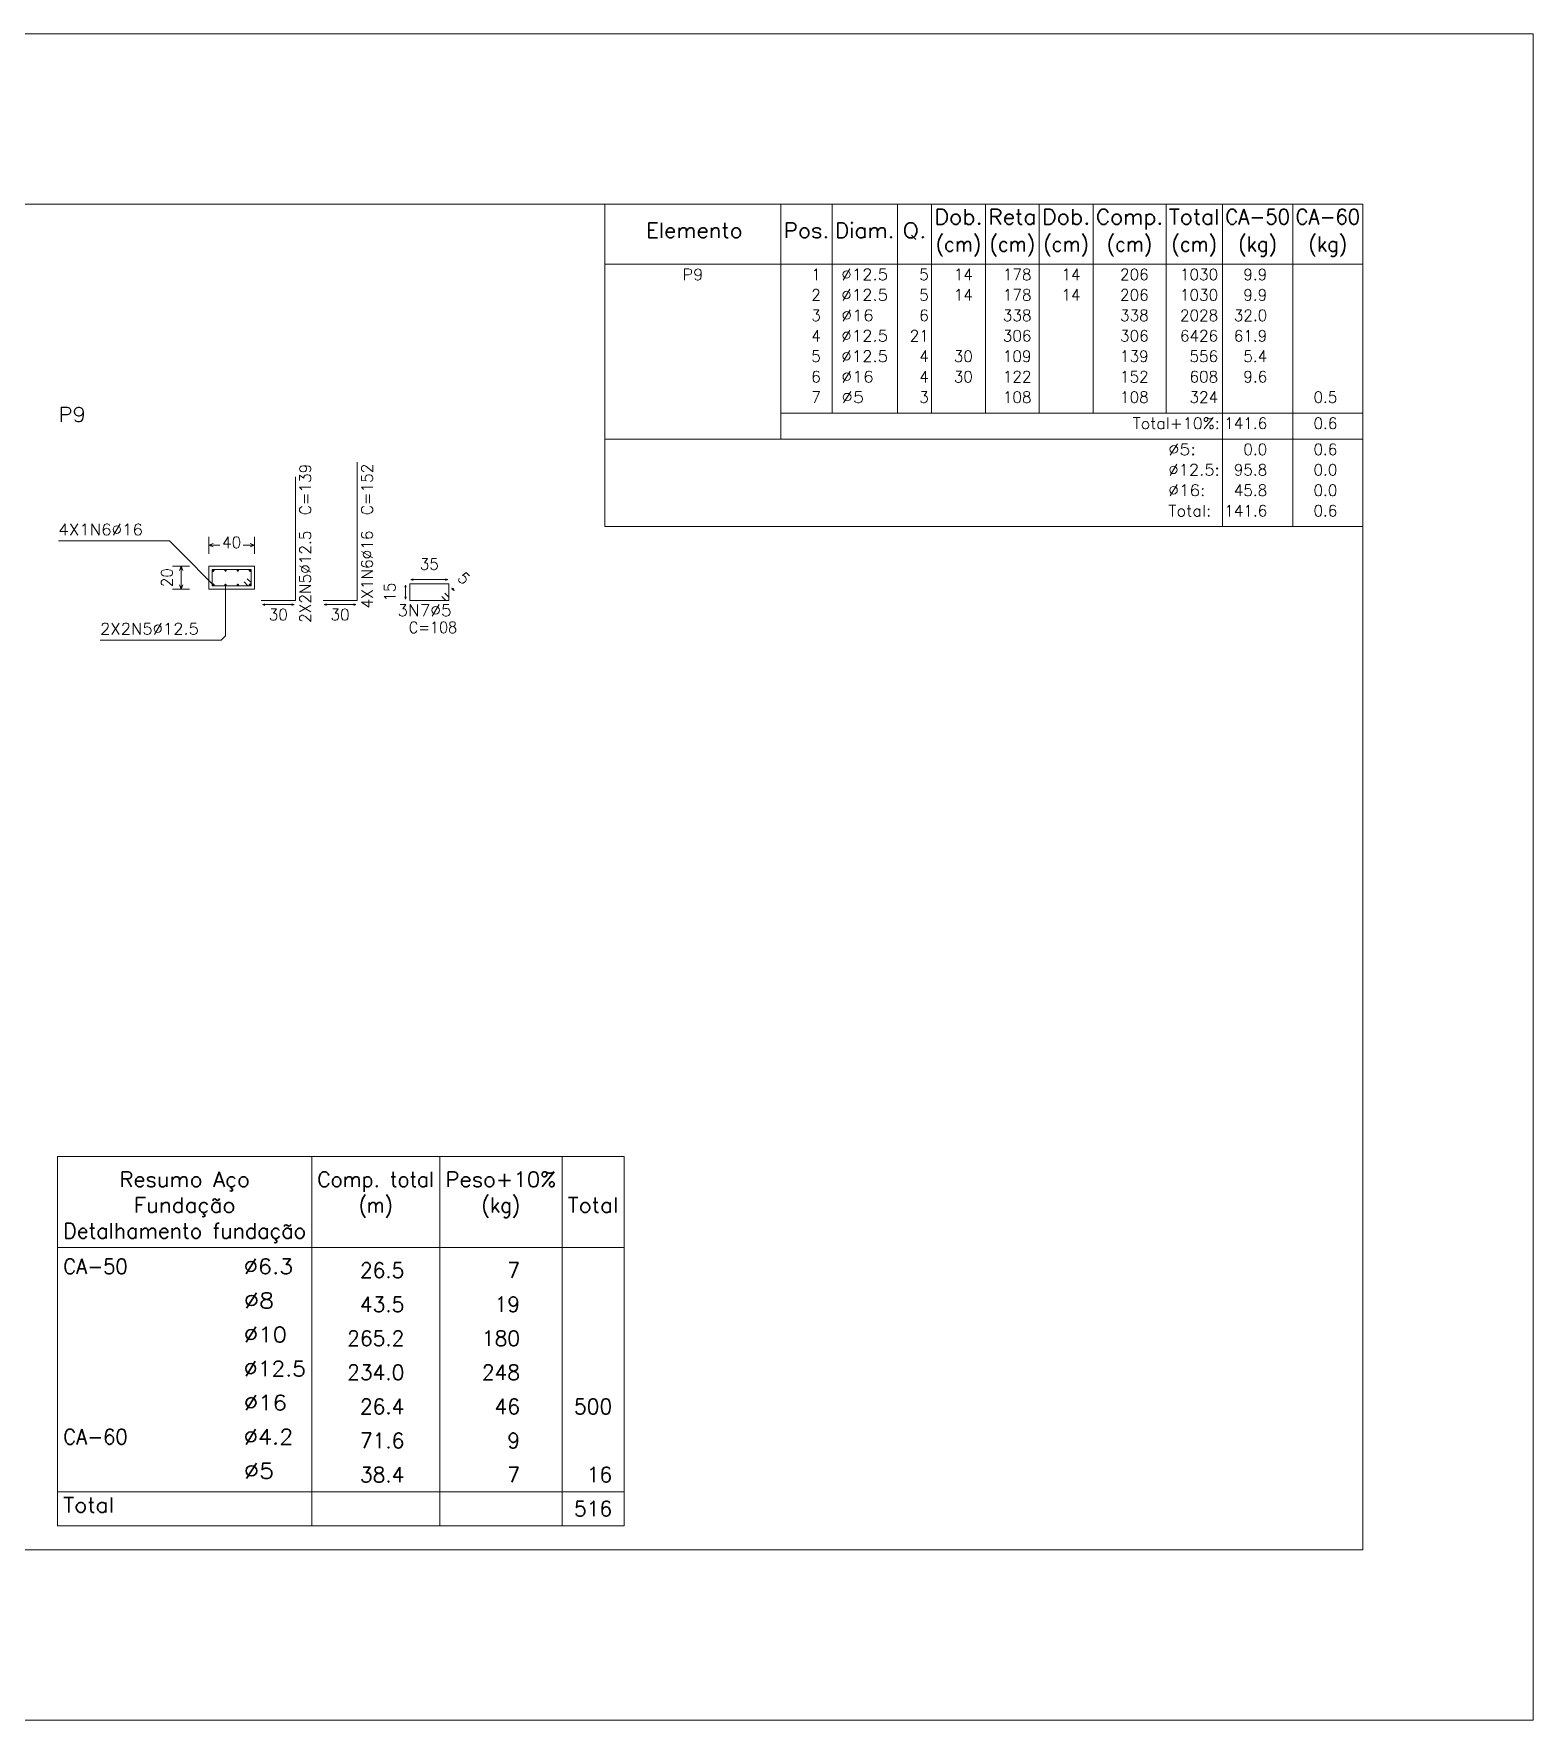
# Model space of a CAD drawing. Header units: millimetres. Extents: x 0 to 376, y 0 to 134.
# Drawn here: x 15.59 to 42, y 46.1 to 75.8 of the extents above; entities that cross this region are included whole.
import ezdxf
from ezdxf.enums import TextEntityAlignment as Align

# ---------------------------------------------------------------- set-up
doc = ezdxf.new("R2010")
doc.units = ezdxf.units.MM
for name, color, linetype, lineweight in [('FUN_COTAS', 2, 'Continuous', 0), ('FUN_DES_ARMADURAS', 4, 'Continuous', 0), ('FUN_GEOMETRIA', 2, 'Continuous', 0), ('FUN_TXT_ARMADURAS', 3, 'Continuous', 0), ('QUAD_BORDA', 1, 'Continuous', 20), ('QUAD_LIMITES', 2, 'Continuous', 0), ('TABELAS', 1, 'Continuous', 9), ('TEXTO_TABELAS', 1, 'Continuous', 0)]:
    doc.layers.add(name, color=color, linetype=linetype, lineweight=lineweight)
doc.styles.add('CYPETXT', font='romans__.ttf', dxfattribs={"height": 0.2})

msp = doc.modelspace()

# ---------------------------------------------------------------- hatches: boundary and pattern name
at = {"layer": 'FUN_DES_ARMADURAS'}
h = msp.add_hatch(color=256, dxfattribs=at)
edge = h.paths.add_edge_path(flags=0)
edge.add_arc((19.2953, 66.1472), 0.0016, 0, 360)
h = msp.add_hatch(color=256, dxfattribs=at)
edge = h.paths.add_edge_path(flags=0)
edge.add_arc((19.3503, 66.2021), 0.0016, 0, 360)

# ---------------------------------------------------------------- linework, layer by layer
at = {"layer": 'FUN_COTAS'}
for p, q in [((18.676, 66.6425), (18.676, 66.9425)), ((19.476, 66.6425), (19.476, 66.9425)), ((18.676, 66.7925), (18.751, 66.8225)), ((18.676, 66.7925), (18.751, 66.7625)), ((18.676, 66.7925), (18.8705, 66.7925)), ((19.2815, 66.7925), (19.476, 66.7925)), ((19.476, 66.7925), (19.401, 66.8225)), ((19.476, 66.7925), (19.401, 66.7625)), ((18.0362, 66.4215), (18.3362, 66.4215)), ((18.1863, 66.4215), (18.1562, 66.3465)), ((18.1863, 66.4215), (18.2162, 66.3465)), ((18.1863, 66.0215), (18.1863, 66.4215)), ((18.0362, 66.0215), (18.3362, 66.0215)), ((18.1863, 66.0215), (18.1562, 66.0965)), ((18.1863, 66.0215), (18.2162, 66.0965))]:
    msp.add_line(p, q, dxfattribs=at)
at = {"layer": 'FUN_DES_ARMADURAS'}
for p, q in [((18.728, 66.3454), (18.776, 66.3454)), ((18.728, 66.3454), (18.776, 66.3454)), ((18.752, 66.3214), (18.752, 66.3695)), ((18.752, 66.3214), (18.752, 66.3695)), ((18.9481, 66.349), (18.9856, 66.349)), ((18.9481, 66.349), (18.9856, 66.349)), ((18.9668, 66.3302), (18.9668, 66.3677)), ((18.9668, 66.3302), (18.9668, 66.3677)), ((19.1664, 66.349), (19.2039, 66.349)), ((19.1664, 66.349), (19.2039, 66.349)), ((19.1851, 66.3302), (19.1851, 66.3677)), ((19.1851, 66.3302), (19.1851, 66.3677)), ((19.376, 66.3454), (19.424, 66.3454)), ((19.376, 66.3454), (19.424, 66.3454)), ((19.4, 66.3214), (19.4, 66.3695)), ((19.4, 66.3214), (19.4, 66.3695)), ((18.728, 66.0975), (18.776, 66.0975)), ((18.728, 66.0975), (18.776, 66.0975)), ((18.752, 66.0735), (18.752, 66.1215)), ((18.752, 66.0735), (18.752, 66.1215)), ((18.9481, 66.094), (18.9856, 66.094)), ((18.9481, 66.094), (18.9856, 66.094)), ((18.9668, 66.0752), (18.9668, 66.1127)), ((18.9668, 66.0752), (18.9668, 66.1127)), ((19.1664, 66.094), (19.2039, 66.094)), ((19.1664, 66.094), (19.2039, 66.094)), ((19.1851, 66.0752), (19.1851, 66.1127)), ((19.1851, 66.0752), (19.1851, 66.1127)), ((19.376, 66.0975), (19.424, 66.0975)), ((19.376, 66.0975), (19.424, 66.0975)), ((19.4, 66.0735), (19.4, 66.1215)), ((19.4, 66.0735), (19.4, 66.1215))]:
    msp.add_line(p, q, dxfattribs=at)
for points in [[(20.685, 65.8214), (21.285, 65.8214), (21.285, 68.2555)], [(19.598, 65.8214), (20.198, 65.8214), (20.198, 67.999)], [(19.3503, 66.2021), (19.418, 66.1344), (19.4202, 66.1311), (19.421, 66.1273), (19.421, 66.0864), (19.4196, 66.0814), (19.416, 66.0778), (19.411, 66.0765), (18.741, 66.0765), (18.736, 66.0778), (18.7323, 66.0815), (18.731, 66.0864), (18.731, 66.3565), (18.7323, 66.3615), (18.736, 66.3651), (18.741, 66.3665), (19.411, 66.3665), (19.416, 66.3651), (19.4196, 66.3615), (19.421, 66.3565), (19.421, 66.0864), (19.4196, 66.0814), (19.416, 66.0778), (19.411, 66.0765), (19.3701, 66.0765), (19.3663, 66.0772), (19.363, 66.0794), (19.2953, 66.1472)], [(22.8313, 65.9471), (22.902, 65.8764), (22.902, 65.8214), (22.212, 65.8214), (22.212, 66.1115), (22.902, 66.1115), (22.902, 65.8214), (22.847, 65.8214), (22.7763, 65.8922)]]:
    msp.add_lwpolyline(points, dxfattribs=at)
for centre, radius in [((18.752, 66.3454), 0.016), ((18.752, 66.3454), 0.016), ((18.9668, 66.349), 0.0125), ((18.9668, 66.349), 0.0125), ((19.1851, 66.349), 0.0125), ((19.1851, 66.349), 0.0125), ((19.4, 66.3454), 0.016), ((19.4, 66.3454), 0.016), ((18.752, 66.0975), 0.016), ((18.752, 66.0975), 0.016), ((18.9668, 66.094), 0.0125), ((18.9668, 66.094), 0.0125), ((19.1851, 66.094), 0.0125), ((19.1851, 66.094), 0.0125), ((19.2953, 66.1472), 0.0016), ((19.3503, 66.2021), 0.0016), ((19.4, 66.0975), 0.016), ((19.4, 66.0975), 0.016)]:
    msp.add_circle(centre, radius, dxfattribs=at)
at = {"layer": 'FUN_GEOMETRIA'}
msp.add_lwpolyline([(18.676, 66.0215), (19.476, 66.0215), (19.476, 66.4215), (18.676, 66.4215), (18.676, 66.0215)], close=True, dxfattribs=at)
at = {"layer": 'FUN_TXT_ARMADURAS'}
for p, q in [((18.752, 66.0975), (18.1931, 66.6563)), ((18.9668, 66.094), (18.9668, 65.4215)), ((22.1245, 66.0513), (22.137, 66.0913)), ((22.1495, 66.0513), (22.137, 66.0913)), ((22.137, 65.8417), (22.137, 66.0913)), ((22.2722, 66.199), (22.2322, 66.1865)), ((22.2722, 66.174), (22.2322, 66.1865)), ((22.2322, 66.1865), (22.8818, 66.1865)), ((22.8418, 66.199), (22.8818, 66.1865)), ((22.8418, 66.174), (22.8818, 66.1865)), ((22.9711, 66.0018), (22.9516, 66.0389)), ((22.9887, 66.0195), (22.9516, 66.0389)), ((22.9516, 66.0389), (22.9937, 65.9968)), ((22.9566, 66.0162), (22.9937, 65.9968)), ((22.9743, 66.0339), (22.9937, 65.9968)), ((19.6582, 65.7589), (19.6182, 65.7465)), ((19.6582, 65.734), (19.6182, 65.7465)), ((19.6182, 65.7465), (20.1778, 65.7465)), ((20.1378, 65.7589), (20.1778, 65.7465)), ((20.1378, 65.734), (20.1778, 65.7465)), ((20.7452, 65.7589), (20.7052, 65.7465)), ((20.7452, 65.734), (20.7052, 65.7465)), ((20.7052, 65.7465), (21.2648, 65.7465)), ((21.2248, 65.7589), (21.2648, 65.7465)), ((21.2248, 65.734), (21.2648, 65.7465)), ((22.1245, 65.8817), (22.137, 65.8417)), ((22.1495, 65.8817), (22.137, 65.8417))]:
    msp.add_line(p, q, dxfattribs=at)
for points in [[(18.752, 66.0975), (18.1931, 66.6563), (17.981, 66.8684), (16.025, 66.8684)], [(18.9668, 66.094), (18.9668, 65.4215), (18.9668, 65.1964), (18.8918, 65.1215), (16.7588, 65.1215)]]:
    msp.add_lwpolyline(points, dxfattribs=at)
at = {"layer": 'QUAD_BORDA'}
msp.add_lwpolyline([(3, 49.1003), (39, 49.1003), (39, 72.8003), (3, 72.8003), (3, 49.1003)], close=True, dxfattribs=at)
at = {"layer": 'QUAD_LIMITES'}
msp.add_lwpolyline([(0, 46.1003), (42, 46.1003), (42, 75.8003), (0, 75.8003), (0, 46.1003)], close=True, dxfattribs=at)
at = {"layer": 'TABELAS'}
for p, q in [((25.648, 71.6903), (25.648, 72.8003)), ((25.648, 72.8003), (39, 72.8003)), ((28.748, 71.6903), (28.748, 72.8003)), ((29.652, 71.6903), (29.652, 72.8003)), ((30.8, 71.6903), (30.8, 72.8003)), ((31.404, 71.6903), (31.404, 72.8003)), ((32.352, 71.6903), (32.352, 72.8003)), ((33.3, 71.6903), (33.3, 72.8003)), ((34.248, 71.6903), (34.248, 72.8003)), ((35.532, 71.6903), (35.532, 72.8003)), ((36.528, 71.6903), (36.528, 72.8003)), ((37.764, 71.6903), (37.764, 72.8003)), ((39, 71.6903), (39, 72.8003)), ((25.648, 71.7403), (39, 71.7403)), ((25.648, 68.7103), (25.648, 71.6903)), ((28.748, 68.7103), (28.748, 71.6903)), ((29.652, 69.1202), (29.652, 71.6903)), ((30.8, 69.1202), (30.8, 71.6903)), ((31.404, 69.1202), (31.404, 71.6903)), ((32.352, 69.1202), (32.352, 71.6903)), ((33.3, 69.1202), (33.3, 71.6903)), ((34.248, 69.1202), (34.248, 71.6903)), ((35.532, 69.1202), (35.532, 71.6903)), ((36.528, 68.7103), (36.528, 71.6903)), ((37.764, 68.7103), (37.764, 71.6903)), ((39, 68.7103), (39, 71.6903)), ((28.748, 69.1202), (39, 69.1202)), ((25.648, 68.6102), (25.648, 68.7103)), ((25.648, 68.6603), (39, 68.6603)), ((25.648, 68.2502), (25.648, 68.6102)), ((28.748, 68.6603), (28.748, 68.7103)), ((36.528, 68.6102), (36.528, 68.7103)), ((36.528, 68.2502), (36.528, 68.6102)), ((37.764, 68.6102), (37.764, 68.7103)), ((37.764, 68.2502), (37.764, 68.6102)), ((39, 68.6102), (39, 68.7103)), ((39, 68.2502), (39, 68.6102)), ((25.648, 67.8902), (25.648, 68.2502)), ((36.528, 67.8902), (36.528, 68.2502)), ((37.764, 67.8902), (37.764, 68.2502)), ((39, 67.8902), (39, 68.2502)), ((25.648, 67.5302), (25.648, 67.8902)), ((36.528, 67.5302), (36.528, 67.8902)), ((37.764, 67.5302), (37.764, 67.8902)), ((39, 67.5302), (39, 67.8902)), ((25.648, 67.1202), (25.648, 67.5302)), ((36.528, 67.1202), (36.528, 67.5302)), ((37.764, 67.1202), (37.764, 67.5302)), ((39, 67.1202), (39, 67.5302)), ((25.648, 67.1202), (39, 67.1202)), ((20.486, 49.5259), (20.486, 56.0259)), ((22.742, 49.5259), (22.742, 56.0259)), ((24.894, 49.5259), (24.894, 56.0259)), ((16.01, 54.4258), (25.99, 54.4258))]:
    msp.add_line(p, q, dxfattribs=at)
msp.add_lwpolyline([(16.01, 49.5259), (25.99, 49.5259), (25.99, 56.0259), (16.01, 56.0259), (16.01, 49.5259)], close=True, dxfattribs=at)
at = {"layer": 'TEXTO_TABELAS'}
msp.add_line((16.01, 50.1259), (25.99, 50.1259), dxfattribs=at)

# ---------------------------------------------------------------- texts
at = {"layer": 'FUN_COTAS', "style": 'CYPETXT', "width": 0.872274}
msp.add_text('40', height=0.2, dxfattribs=at).set_placement((18.908, 66.7425), (19.244, 66.7425), align=Align.FIT)
msp.add_text('20', height=0.2, rotation=90, dxfattribs=at).set_placement((18.0362, 66.0534), (18.0362, 66.3895), align=Align.FIT)
at = {"layer": 'FUN_TXT_ARMADURAS', "style": 'CYPETXT'}
for s, height, width, p, p2 in [('P9', 0.26, 0.935124, (16.025, 68.9655), (16.5047, 68.9655)), ('4X1N6%%c16', 0.2, 0.942727, (16.025, 66.9684), (17.513, 66.9684)), ('35', 0.2, 0.872274, (22.389, 66.3615), (22.725, 66.3615)), ('30', 0.2, 0.872274, (19.73, 65.4715), (20.066, 65.4715)), ('30', 0.2, 0.872274, (20.817, 65.4715), (21.153, 65.4715)), ('3N7%%c5', 0.2, 0.953428, (21.996, 65.5464), (22.95, 65.5464)), ('2X2N5%%c12.5', 0.2, 0.93068, (16.7588, 65.2215), (18.4988, 65.2215)), (' C=108', 0.2, 0.770929, (22.068, 65.2464), (23.046, 65.2464))]:
    msp.add_text(s, height=height, dxfattribs=dict(at, width=width)).set_placement(p, p2, align=Align.FIT)
for s, rotation, width, p, p2 in [('2X2N5%%c12.5  C=139', 90, 0.838872, (20.473, 65.4252), (20.473, 68.2272)), ('4X1N6%%c16  C=152', 90, 0.83634, (21.56, 65.6795), (21.56, 68.2294)), ('5', 315.00371, 0.872274, (23.037, 66.201), (23.1558, 66.0822)), ('15', 90, 0.872274, (21.962, 65.7985), (21.962, 66.1345))]:
    msp.add_text(s, height=0.2, rotation=rotation, dxfattribs=dict(at, width=width)).set_placement(p, p2, align=Align.FIT)
at = {"layer": 'TEXTO_TABELAS', "style": 'CYPETXT'}
for s, height, width, p, p2 in [('Elemento', 0.26667, 0.923378, (26.373, 72.2036), (28.073, 72.2036)), ('Pos.', 0.26667, 0.930268, (28.798, 72.2036), (29.602, 72.2036)), ('Diam.', 0.26667, 0.924488, (29.702, 72.2036), (30.75, 72.2036)), ('Q.', 0.26667, 1.025806, (30.89, 72.2036), (31.314, 72.2036)), ('Dob.', 0.26667, 0.953523, (31.454, 72.4436), (32.302, 72.4436)), ('Reta', 0.26667, 0.94055, (32.402, 72.4436), (33.25, 72.4436)), ('Dob.', 0.26667, 0.953523, (33.35, 72.4436), (34.198, 72.4436)), ('Comp.', 0.26667, 0.895522, (34.298, 72.4436), (35.482, 72.4436)), ('Total', 0.26667, 0.935673, (35.582, 72.4436), (36.478, 72.4436)), ('CA-50', 0.26667, 0.813132, (36.578, 72.4436), (37.714, 72.4436)), ('CA-60', 0.26667, 0.813132, (37.814, 72.4436), (38.95, 72.4436)), ('(cm)', 0.26667, 0.819001, (31.478, 71.9636), (32.278, 71.9636)), ('(cm)', 0.26667, 0.819001, (32.426, 71.9636), (33.226, 71.9636)), ('(cm)', 0.26667, 0.819001, (33.374, 71.9636), (34.174, 71.9636)), ('(cm)', 0.26667, 0.819001, (34.49, 71.9636), (35.29, 71.9636)), ('(cm)', 0.26667, 0.819001, (35.63, 71.9636), (36.43, 71.9636)), ('(kg)', 0.26667, 0.827954, (36.804, 71.9636), (37.488, 71.9636)), ('(kg)', 0.26667, 0.827954, (38.04, 71.9636), (38.724, 71.9636)), ('P9', 0.2, 0.935124, (27.0135, 71.4603), (27.3825, 71.4603)), ('1', 0.2, 0.872274, (29.284, 71.4603), (29.452, 71.4603)), ('%%c12.5', 0.2, 0.925884, (29.815, 71.4603), (30.637, 71.4603)), ('5', 0.2, 0.872274, (31.186, 71.4603), (31.354, 71.4603)), ('14', 0.2, 0.872274, (31.794, 71.4603), (32.13, 71.4603)), ('178', 0.2, 0.872274, (32.658, 71.4603), (33.162, 71.4603)), ('14', 0.2, 0.872274, (33.69, 71.4603), (34.026, 71.4603)), ('206', 0.2, 0.872274, (34.722, 71.4603), (35.226, 71.4603)), ('1030', 0.2, 0.872274, (35.778, 71.4603), (36.45, 71.4603)), ('9.9', 0.2, 0.868127, (36.894, 71.4603), (37.314, 71.4603)), ('2', 0.2, 0.872274, (29.284, 71.1003), (29.452, 71.1003)), ('%%c12.5', 0.2, 0.925884, (29.815, 71.1003), (30.637, 71.1003)), ('5', 0.2, 0.872274, (31.186, 71.1003), (31.354, 71.1003)), ('14', 0.2, 0.872274, (31.794, 71.1003), (32.13, 71.1003)), ('178', 0.2, 0.872274, (32.658, 71.1003), (33.162, 71.1003)), ('14', 0.2, 0.872274, (33.69, 71.1003), (34.026, 71.1003)), ('206', 0.2, 0.872274, (34.722, 71.1003), (35.226, 71.1003)), ('1030', 0.2, 0.872274, (35.778, 71.1003), (36.45, 71.1003)), ('9.9', 0.2, 0.868127, (36.894, 71.1003), (37.314, 71.1003)), ('3', 0.2, 0.872274, (29.284, 70.7403), (29.452, 70.7403)), ('%%c16', 0.2, 0.955414, (29.815, 70.7403), (30.385, 70.7403)), ('6', 0.2, 0.872274, (31.186, 70.7403), (31.354, 70.7403)), ('338', 0.2, 0.872274, (32.658, 70.7403), (33.162, 70.7403)), ('338', 0.2, 0.872274, (34.722, 70.7403), (35.226, 70.7403)), ('2028', 0.2, 0.872274, (35.778, 70.7403), (36.45, 70.7403)), ('32.0', 0.2, 0.869308, (36.726, 70.7403), (37.314, 70.7403)), ('4', 0.2, 0.872274, (29.284, 70.3803), (29.452, 70.3803)), ('%%c12.5', 0.2, 0.925884, (29.815, 70.3803), (30.637, 70.3803)), ('21', 0.2, 0.872274, (31.018, 70.3803), (31.354, 70.3803)), ('306', 0.2, 0.872274, (32.658, 70.3803), (33.162, 70.3803)), ('306', 0.2, 0.872274, (34.722, 70.3803), (35.226, 70.3803)), ('6426', 0.2, 0.872274, (35.778, 70.3803), (36.45, 70.3803)), ('61.9', 0.2, 0.869308, (36.726, 70.3803), (37.314, 70.3803)), ('5', 0.2, 0.872274, (29.284, 70.0203), (29.452, 70.0203)), ('%%c12.5', 0.2, 0.925884, (29.815, 70.0203), (30.637, 70.0203)), ('4', 0.2, 0.872274, (31.186, 70.0203), (31.354, 70.0203)), ('30', 0.2, 0.872274, (31.794, 70.0203), (32.13, 70.0203)), ('109', 0.2, 0.872274, (32.658, 70.0203), (33.162, 70.0203)), ('139', 0.2, 0.872274, (34.722, 70.0203), (35.226, 70.0203)), ('556', 0.2, 0.872274, (35.946, 70.0203), (36.45, 70.0203)), ('5.4', 0.2, 0.868127, (36.894, 70.0203), (37.314, 70.0203)), ('6', 0.2, 0.872274, (29.284, 69.6603), (29.452, 69.6603)), ('%%c16', 0.2, 0.955414, (29.815, 69.6603), (30.385, 69.6603)), ('4', 0.2, 0.872274, (31.186, 69.6603), (31.354, 69.6603)), ('30', 0.2, 0.872274, (31.794, 69.6603), (32.13, 69.6603)), ('122', 0.2, 0.872274, (32.658, 69.6603), (33.162, 69.6603)), ('152', 0.2, 0.872274, (34.722, 69.6603), (35.226, 69.6603)), ('608', 0.2, 0.872274, (35.946, 69.6603), (36.45, 69.6603)), ('9.6', 0.2, 0.868127, (36.894, 69.6603), (37.314, 69.6603)), ('7', 0.2, 0.872274, (29.284, 69.3003), (29.452, 69.3003)), ('%%c5', 0.2, 0.99505, (29.815, 69.3003), (30.217, 69.3003)), ('3', 0.2, 0.872274, (31.186, 69.3003), (31.354, 69.3003)), ('108', 0.2, 0.872274, (32.658, 69.3003), (33.162, 69.3003)), ('108', 0.2, 0.872274, (34.722, 69.3003), (35.226, 69.3003)), ('324', 0.2, 0.872274, (35.946, 69.3003), (36.45, 69.3003)), ('0.5', 0.2, 0.868127, (38.13, 69.3003), (38.55, 69.3003)), ('Total+10%:', 0.2, 0.906671, (34.945, 68.8403), (36.478, 68.8403)), ('141.6', 0.2, 0.869965, (36.558, 68.8403), (37.314, 68.8403)), ('0.6', 0.2, 0.868127, (38.13, 68.8403), (38.55, 68.8403)), ('%%c5:', 0.2, 0.966972, (35.572, 68.3803), (36.058, 68.3803)), ('0.0', 0.2, 0.868127, (36.894, 68.3803), (37.314, 68.3803)), ('0.6', 0.2, 0.868127, (38.13, 68.3803), (38.55, 68.3803)), ('%%c12.5:', 0.2, 0.918491, (35.572, 68.0203), (36.478, 68.0203)), ('95.8', 0.2, 0.869308, (36.726, 68.0203), (37.314, 68.0203)), ('0.0', 0.2, 0.868127, (38.13, 68.0203), (38.55, 68.0203)), ('%%c16:', 0.2, 0.940736, (35.572, 67.6603), (36.226, 67.6603)), ('45.8', 0.2, 0.869308, (36.726, 67.6603), (37.314, 67.6603)), ('0.0', 0.2, 0.868127, (38.13, 67.6603), (38.55, 67.6603)), ('Total:', 0.2, 0.925563, (35.572, 67.3003), (36.328, 67.3003)), ('141.6', 0.2, 0.869965, (36.558, 67.3003), (37.314, 67.3003)), ('0.6', 0.2, 0.868127, (38.13, 67.3003), (38.55, 67.3003)), ('Resumo Aço', 0.26667, 0.895546, (17.098, 55.4925), (19.398, 55.4925)), ('Comp. total', 0.266667, 0.822839, (20.586, 55.4925), (22.642, 55.4925)), ('Peso+10%', 0.26667, 0.916489, (22.842, 55.4925), (24.794, 55.4925)), ('Fundação', 0.26667, 0.926873, (17.354, 55.0392), (19.142, 55.0392)), ('(m)', 0.26667, 0.805297, (21.314, 55.0392), (21.914, 55.0392)), ('(kg)', 0.26667, 0.827954, (23.476, 55.0392), (24.16, 55.0392)), ('Total', 0.26667, 0.935673, (24.994, 55.0392), (25.89, 55.0392)), ('Detalhamento fundação', 0.266667, 0.876565, (16.11, 54.5859), (20.386, 54.5859)), ('CA-50', 0.26667, 0.813132, (16.11, 53.9592), (17.246, 53.9592)), ('%%c6.3', 0.26667, 0.940736, (19.29, 53.9592), (20.162, 53.9592)), ('26.5', 0.26667, 0.869308, (21.334, 53.8925), (22.118, 53.8925)), ('7', 0.2667, 0.872274, (23.93, 53.8925), (24.154, 53.8925)), ('%%c8', 0.26667, 0.99505, (19.29, 53.3592), (19.826, 53.3592)), ('43.5', 0.26667, 0.869308, (21.334, 53.2925), (22.118, 53.2925)), ('19', 0.26667, 0.872274, (23.706, 53.2925), (24.154, 53.2925)), ('%%c10', 0.26667, 0.955414, (19.29, 52.7592), (20.05, 52.7592)), ('265.2', 0.26667, 0.869965, (21.11, 52.6925), (22.118, 52.6925)), ('180', 0.26667, 0.872274, (23.482, 52.6925), (24.154, 52.6925)), ('%%c12.5', 0.26667, 0.925884, (19.29, 52.1592), (20.386, 52.1592)), ('234.0', 0.26667, 0.869965, (21.11, 52.0925), (22.118, 52.0925)), ('248', 0.26667, 0.872274, (23.482, 52.0925), (24.154, 52.0925)), ('%%c16', 0.26667, 0.955414, (19.29, 51.5592), (20.05, 51.5592)), ('26.4', 0.26667, 0.869308, (21.334, 51.4925), (22.118, 51.4925)), ('46', 0.26667, 0.872274, (23.706, 51.4925), (24.154, 51.4925)), ('500', 0.26667, 0.872274, (25.106, 51.4925), (25.778, 51.4925)), ('CA-60', 0.26667, 0.813132, (16.11, 50.9592), (17.246, 50.9592)), ('%%c4.2', 0.26667, 0.940736, (19.29, 50.9592), (20.162, 50.9592)), ('71.6', 0.26667, 0.869308, (21.334, 50.8925), (22.118, 50.8925)), ('9', 0.2667, 0.872274, (23.93, 50.8925), (24.154, 50.8925)), ('%%c5', 0.26667, 0.99505, (19.29, 50.3592), (19.826, 50.3592)), ('38.4', 0.26667, 0.869308, (21.334, 50.2925), (22.118, 50.2925)), ('7', 0.2667, 0.872274, (23.93, 50.2925), (24.154, 50.2925)), ('16', 0.26667, 0.872274, (25.33, 50.2925), (25.778, 50.2925)), ('Total', 0.26667, 0.935673, (16.11, 49.7592), (17.006, 49.7592)), ('516', 0.26667, 0.872274, (25.106, 49.6925), (25.778, 49.6925))]:
    msp.add_text(s, height=height, dxfattribs=dict(at, width=width)).set_placement(p, p2, align=Align.FIT)

doc.saveas('drawing.dxf')
